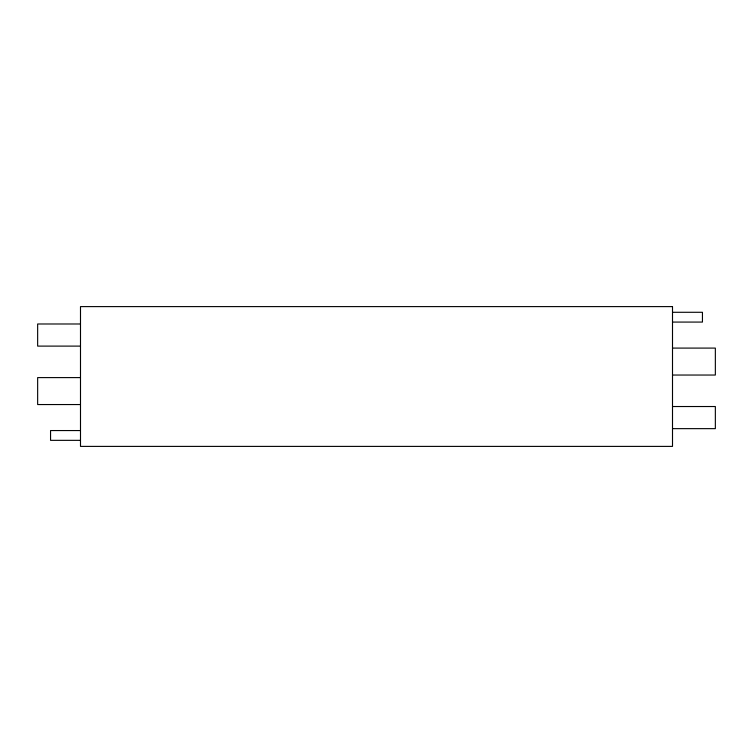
<?xml version="1.0" encoding="UTF-8"?>
<svg xmlns="http://www.w3.org/2000/svg" width="753" height="753" viewBox="0 0 753 753"><rect width="100%" height="100%" fill="white"/><g stroke="black" fill="none" stroke-linecap="round" stroke-linejoin="round"><path stroke-width="1.13" d="M672.504 312.288L702.445 312.288L702.445 322.077L672.504 322.077M80.496 323.988L37.65 323.988L37.65 346.107L80.496 346.107M672.504 348.093L715.35 348.093L715.35 375.041L672.504 375.041M80.496 377.601L37.65 377.601L37.65 404.549L80.496 404.549M672.504 406.526L715.35 406.526L715.35 428.645L672.504 428.645M80.496 430.556L50.555 430.556L50.555 440.345L80.496 440.345M672.504 306.603L80.496 306.603L80.496 446.397L672.504 446.397L672.504 306.603"/></g></svg>
